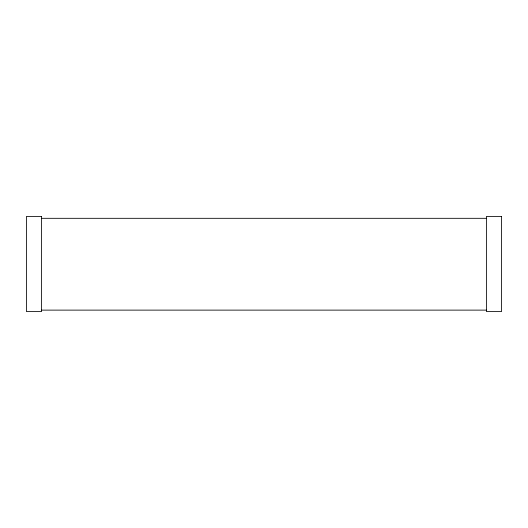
<?xml version="1.0" encoding="UTF-8"?>
<svg xmlns="http://www.w3.org/2000/svg" width="528" height="528" viewBox="0 0 528 528"><rect width="100%" height="100%" fill="white"/><g stroke="black" fill="none" stroke-linecap="round" stroke-linejoin="round"><path stroke-width="0.79" d="M41.606 218.315L486.394 218.315M41.606 310.121L486.394 310.121M41.606 216.48L26.4 216.48L26.4 311.52L41.606 311.52L41.606 216.48M501.6 216.48L486.394 216.48L486.394 311.52L501.6 311.52L501.6 216.48"/></g></svg>
